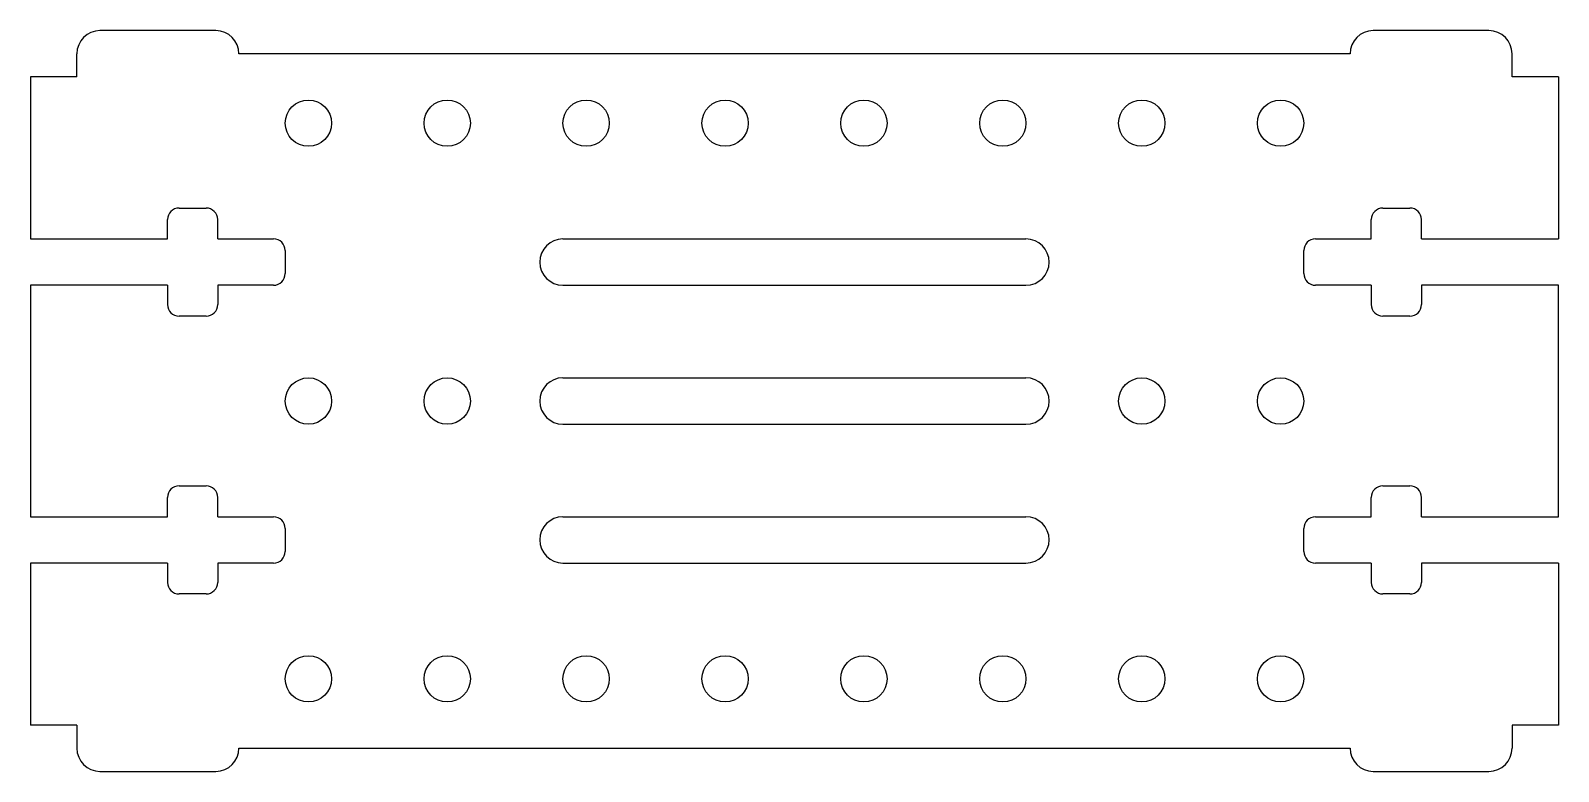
# Model space of a CAD drawing. Header units: millimetres. Extents: x -1482.7 to -1383.7, y 333.9 to 381.9.
import ezdxf

# ---------------------------------------------------------------- set-up
doc = ezdxf.new("R2010")
doc.units = ezdxf.units.MM
doc.layers.add('Default', color=7, linetype='Continuous')

msp = doc.modelspace()

# ---------------------------------------------------------------- linework, layer by layer
at = {"layer": 'Default', "color": 7, "linetype": 'Continuous'}
for p, q in [((-1470.728, 381.908), (-1478.228, 381.908)), ((-1388.228, 381.908), (-1395.728, 381.908)), ((-1479.728, 378.908), (-1479.728, 380.408)), ((-1397.228, 380.408), (-1469.228, 380.408)), ((-1386.728, 378.908), (-1386.728, 380.408)), ((-1479.728, 378.908), (-1482.728, 378.908)), ((-1482.728, 378.908), (-1482.728, 368.408)), ((-1383.728, 378.908), (-1386.728, 378.908)), ((-1383.728, 378.908), (-1383.728, 368.408)), ((-1473.103, 370.408), (-1471.353, 370.408)), ((-1395.103, 370.408), (-1393.353, 370.408)), ((-1473.853, 368.408), (-1473.853, 369.658)), ((-1470.603, 368.408), (-1470.603, 369.658)), ((-1395.853, 368.408), (-1395.853, 369.658)), ((-1392.603, 368.408), (-1392.603, 369.658)), ((-1482.728, 368.408), (-1473.853, 368.408)), ((-1470.603, 368.408), (-1466.978, 368.408)), ((-1448.228, 368.408), (-1418.228, 368.408)), ((-1399.478, 368.408), (-1395.853, 368.408)), ((-1392.603, 368.408), (-1383.728, 368.408)), ((-1466.228, 367.658), (-1466.228, 366.158)), ((-1400.228, 366.158), (-1400.228, 367.658)), ((-1482.728, 365.408), (-1482.728, 350.408)), ((-1473.853, 365.408), (-1482.728, 365.408)), ((-1473.853, 365.408), (-1473.853, 364.158)), ((-1466.978, 365.408), (-1470.603, 365.408)), ((-1470.603, 365.408), (-1470.603, 364.158)), ((-1448.228, 365.408), (-1418.228, 365.408)), ((-1395.853, 365.408), (-1399.478, 365.408)), ((-1395.853, 365.408), (-1395.853, 364.158)), ((-1383.728, 365.408), (-1392.603, 365.408)), ((-1392.603, 365.408), (-1392.603, 364.158)), ((-1383.728, 350.408), (-1383.728, 365.408)), ((-1471.353, 363.408), (-1473.103, 363.408)), ((-1393.353, 363.408), (-1395.103, 363.408)), ((-1448.228, 359.408), (-1418.228, 359.408)), ((-1448.228, 356.408), (-1418.228, 356.408)), ((-1473.853, 350.408), (-1473.853, 351.658)), ((-1473.103, 352.408), (-1471.353, 352.408)), ((-1470.603, 350.408), (-1470.603, 351.658)), ((-1395.853, 350.408), (-1395.853, 351.658)), ((-1395.103, 352.408), (-1393.353, 352.408)), ((-1392.603, 350.408), (-1392.603, 351.658)), ((-1482.728, 350.408), (-1473.853, 350.408)), ((-1470.603, 350.408), (-1466.978, 350.408)), ((-1466.228, 349.658), (-1466.228, 348.158)), ((-1448.228, 350.408), (-1418.228, 350.408)), ((-1400.228, 348.158), (-1400.228, 349.658)), ((-1399.478, 350.408), (-1395.853, 350.408)), ((-1392.603, 350.408), (-1383.728, 350.408)), ((-1482.728, 347.408), (-1482.728, 336.908)), ((-1473.853, 347.408), (-1482.728, 347.408)), ((-1473.853, 347.408), (-1473.853, 346.158)), ((-1466.978, 347.408), (-1470.603, 347.408)), ((-1470.603, 347.408), (-1470.603, 346.158)), ((-1448.228, 347.408), (-1418.228, 347.408)), ((-1395.853, 347.408), (-1399.478, 347.408)), ((-1395.853, 347.408), (-1395.853, 346.158)), ((-1383.728, 347.408), (-1392.603, 347.408)), ((-1392.603, 347.408), (-1392.603, 346.158)), ((-1383.728, 347.408), (-1383.728, 336.908)), ((-1471.353, 345.408), (-1473.103, 345.408)), ((-1393.353, 345.408), (-1395.103, 345.408)), ((-1479.728, 336.908), (-1482.728, 336.908)), ((-1479.728, 336.908), (-1479.728, 335.408)), ((-1383.728, 336.908), (-1386.728, 336.908)), ((-1386.728, 336.908), (-1386.728, 335.408)), ((-1469.228, 335.408), (-1397.228, 335.408)), ((-1478.228, 333.908), (-1470.728, 333.908)), ((-1395.728, 333.908), (-1388.228, 333.908))]:
    msp.add_line(p, q, dxfattribs=at)
for centre in [(-1464.728, 375.908), (-1455.728, 375.908), (-1446.728, 375.908), (-1437.728, 375.908), (-1428.728, 375.908), (-1419.728, 375.908), (-1410.728, 375.908), (-1401.728, 375.908), (-1464.728, 357.908), (-1455.728, 357.908), (-1410.728, 357.908), (-1401.728, 357.908), (-1464.728, 339.908), (-1455.728, 339.908), (-1446.728, 339.908), (-1437.728, 339.908), (-1428.728, 339.908), (-1419.728, 339.908), (-1410.728, 339.908), (-1401.728, 339.908)]:
    msp.add_circle(centre, 1.5, dxfattribs=at)
for centre, radius, start, end in [((-1478.228, 380.408), 1.5, 90, 180), ((-1478.228, 380.408), 1.5, 90, 180), ((-1470.728, 380.408), 1.5, 0, 90), ((-1395.728, 380.408), 1.5, 90, 180), ((-1388.228, 380.408), 1.5, 0, 90), ((-1473.103, 369.658), 0.75, 90, 180), ((-1471.353, 369.658), 0.75, 0, 90), ((-1395.103, 369.658), 0.75, 90, 180), ((-1393.353, 369.658), 0.75, 0, 90), ((-1466.978, 367.658), 0.75, 0, 90), ((-1448.228, 366.908), 1.5, 90, 270), ((-1418.228, 366.908), 1.5, 270, 90), ((-1399.478, 367.658), 0.75, 90, 180), ((-1466.978, 366.158), 0.75, 270, 0), ((-1399.478, 366.158), 0.75, 180, 270), ((-1473.103, 364.158), 0.75, 180, 270), ((-1471.353, 364.158), 0.75, 270, 0), ((-1395.103, 364.158), 0.75, 180, 270), ((-1393.353, 364.158), 0.75, 270, 0), ((-1448.228, 357.908), 1.5, 90, 270), ((-1418.228, 357.908), 1.5, 270, 90), ((-1473.103, 351.658), 0.75, 90, 180), ((-1471.353, 351.658), 0.75, 0, 90), ((-1395.103, 351.658), 0.75, 90, 180), ((-1393.353, 351.658), 0.75, 0, 90), ((-1466.978, 349.658), 0.75, 0, 90), ((-1448.228, 348.908), 1.5, 90, 270), ((-1418.228, 348.908), 1.5, 270, 90), ((-1399.478, 349.658), 0.75, 90, 180), ((-1466.978, 348.158), 0.75, 270, 0), ((-1399.478, 348.158), 0.75, 180, 270), ((-1473.103, 346.158), 0.75, 180, 270), ((-1471.353, 346.158), 0.75, 270, 0), ((-1395.103, 346.158), 0.75, 180, 270), ((-1393.353, 346.158), 0.75, 270, 0), ((-1478.228, 335.408), 1.5, 180, 270), ((-1470.728, 335.408), 1.5, 270, 0), ((-1395.728, 335.408), 1.5, 180, 270), ((-1388.228, 335.408), 1.5, 270, 0)]:
    msp.add_arc(centre, radius, start, end, dxfattribs=at)

doc.saveas('drawing.dxf')
